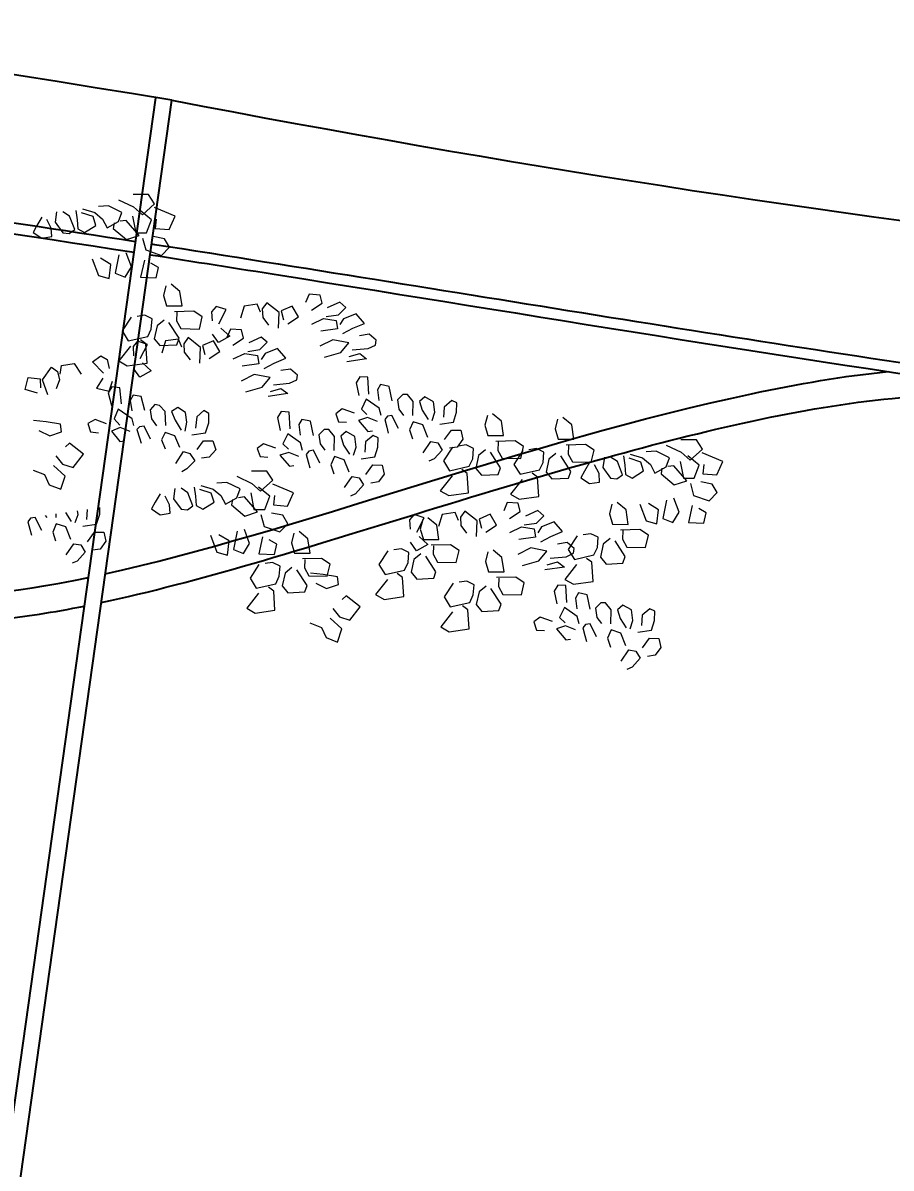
# Model space of a CAD drawing. Header units: metres. Extents: x 10 to 239, y 2 to 253.
# Drawn here: x 80.487 to 82.09, y 172.418 to 174.531 of the extents above; entities that cross this region are included whole.
import ezdxf

# ---------------------------------------------------------------- set-up
doc = ezdxf.new("R2010")
doc.units = ezdxf.units.M
doc.header["$MEASUREMENT"] = 0
doc.layers.get('Defpoints').update_dxf_attribs({"color": 9})
for name, color, linetype in [('-cotas', 252, 'Continuous'), ('1', 7, 'Continuous'), ('1lianas', 9, 'Continuous')]:
    doc.layers.add(name, color=color, linetype=linetype)
doc.layers.add('bloques veg', color=7, linetype='Continuous', lineweight=0, true_color=0xbbd5a5)
doc.styles.get("Standard").update_dxf_attribs({"font": 'arial.ttf'})
doc.dimstyles.get("Standard").update_dxf_attribs({"dimtxt": 0.18, "dimasz": 0.18, "dimexe": 0.18, "dimexo": 0.0625, "dimgap": 0.09, "dimtad": 0, "dimtih": 1, "dimtoh": 1, "dimdec": 4, "dimzin": 0, "dimdsep": 46, "dimtxsty": 'Standard', "dimcen": 0.09, "dimadec": 0, "dimazin": 0, "dimtfac": 1, "dimtdec": 4, "dimtofl": 0, "dimtmove": 0, "dimatfit": 3, "dimfxl": 1, "dimtolj": 1, "dimtzin": 0, "dimarcsym": 0})

# ---------------------------------------------------------------- blocks, each defined once
blk = doc.blocks.new('A$C0C3707A3')
at = {"layer": 'bloques veg'}
for p, q in [((2.0243, 0.6061), (2.0473, 0.5983)), ((2.0674, 0.6188), (2.0448, 0.6163)), ((2.0617, 0.5882), (2.0777, 0.6064)), ((2.0777, 0.6064), (2.0674, 0.6188)), ((2.0108, 0.5955), (1.9964, 0.5928)), ((2.0314, 0.5882), (2.0108, 0.5955)), ((2.0281, 0.5745), (2.0314, 0.5882)), ((2.0473, 0.5983), (2.0617, 0.5882)), ((2.0759, 0.5827), (2.0577, 0.5941)), ((2.1096, 0.5917), (2.0781, 0.6007)), ((2.1034, 0.5714), (2.1096, 0.5917)), ((1.9364, 0.5779), (1.9359, 0.5626)), ((1.9561, 0.5739), (1.9454, 0.5791)), ((1.9657, 0.5555), (1.9561, 0.5739)), ((1.9642, 0.583), (1.9677, 0.57)), ((1.9902, 0.5772), (1.9729, 0.5807)), ((1.9736, 0.5867), (1.992, 0.5835)), ((1.9958, 0.5647), (1.9902, 0.5772)), ((1.992, 0.5835), (2.0046, 0.5752)), ((2.0046, 0.5752), (2.0125, 0.5634)), ((2.0125, 0.5634), (2.0281, 0.5745)), ((2.0219, 0.5717), (2.0217, 0.5635)), ((2.0389, 0.5774), (2.0303, 0.5751)), ((2.0605, 0.5576), (2.0389, 0.5774)), ((2.0476, 0.5844), (2.055, 0.5608)), ((2.0708, 0.5627), (2.0759, 0.5827)), ((2.0824, 0.5844), (2.0827, 0.5706)), ((2.0827, 0.5706), (2.1034, 0.5714)), ((1.9101, 0.5546), (1.9059, 0.5441)), ((1.9159, 0.5677), (1.9101, 0.5546)), ((1.9314, 0.5533), (1.9236, 0.5651)), ((1.9359, 0.5626), (1.9489, 0.5487)), ((1.9582, 0.5488), (1.9657, 0.5555)), ((1.9677, 0.57), (1.9701, 0.5567)), ((1.9701, 0.5567), (1.9805, 0.5525)), ((1.9805, 0.5525), (1.9958, 0.5647)), ((2.0217, 0.5635), (2.043, 0.5494)), ((2.043, 0.5494), (2.0605, 0.5576)), ((2.055, 0.5608), (2.0708, 0.5627)), ((2.066, 0.5545), (2.0729, 0.5377)), ((2.0979, 0.5572), (2.0812, 0.5585)), ((2.1068, 0.5456), (2.0979, 0.5572)), ((1.9059, 0.5441), (1.9194, 0.5373)), ((1.9194, 0.5373), (1.9335, 0.5411)), ((1.9335, 0.5411), (1.9314, 0.5533)), ((1.9489, 0.5487), (1.9582, 0.5488)), ((2.0729, 0.5377), (2.0964, 0.5323)), ((2.0964, 0.5323), (2.1068, 0.5456)), ((2.0341, 0.5261), (2.0321, 0.4988)), ((2.0545, 0.5107), (2.0446, 0.5301)), ((2.0723, 0.5224), (2.0697, 0.4973)), ((1.9961, 0.5159), (2.0082, 0.4924)), ((2.0243, 0.5107), (2.0083, 0.5181)), ((2.0241, 0.4897), (2.0243, 0.5107)), ((2.0472, 0.4947), (2.0545, 0.5107)), ((2.0943, 0.5143), (2.0824, 0.5193)), ((2.0926, 0.4988), (2.0943, 0.5143)), ((2.0082, 0.4924), (2.0241, 0.4897)), ((2.0321, 0.4988), (2.0472, 0.4947)), ((2.0697, 0.4973), (2.0926, 0.4988)), ((2.108, 0.4889), (2.1061, 0.4744)), ((2.1294, 0.483), (2.1153, 0.4921)), ((2.3177, 0.5009), (2.3141, 0.4883)), ((2.3338, 0.5017), (2.3177, 0.5009)), ((2.3238, 0.4781), (2.3381, 0.4901)), ((2.3381, 0.4901), (2.3338, 0.5017)), ((2.3636, 0.4946), (2.3466, 0.4842)), ((2.3735, 0.4879), (2.3636, 0.4946)), ((2.3639, 0.4761), (2.3735, 0.4879)), ((2.1061, 0.4744), (2.1123, 0.4598)), ((2.1349, 0.4624), (2.1294, 0.483)), ((2.2252, 0.4726), (2.222, 0.4543)), ((2.2437, 0.4776), (2.2252, 0.4726)), ((2.2502, 0.4665), (2.2437, 0.4776)), ((2.2578, 0.4814), (2.2522, 0.4717)), ((2.2522, 0.4717), (2.2544, 0.4595)), ((2.2774, 0.4692), (2.2578, 0.4814)), ((2.2952, 0.4809), (2.28, 0.4722)), ((2.28, 0.4722), (2.2846, 0.4595)), ((2.306, 0.4664), (2.2952, 0.4809)), ((2.3466, 0.4714), (2.3639, 0.4761)), ((2.3722, 0.4713), (2.3677, 0.462)), ((2.3895, 0.4806), (2.3722, 0.4713)), ((2.4033, 0.468), (2.3895, 0.4806)), ((2.1123, 0.4598), (2.1349, 0.4624)), ((2.1527, 0.4567), (2.1247, 0.4527)), ((2.1662, 0.4498), (2.1527, 0.4567)), ((2.1847, 0.4676), (2.1789, 0.459)), ((2.1789, 0.459), (2.1813, 0.4457)), ((2.1995, 0.4646), (2.1847, 0.4676)), ((2.1914, 0.4426), (2.1995, 0.4646)), ((2.2544, 0.4595), (2.2641, 0.4493)), ((2.2788, 0.4463), (2.2774, 0.4692)), ((2.2918, 0.4544), (2.306, 0.4664)), ((2.3269, 0.458), (2.3428, 0.4681)), ((2.3648, 0.4554), (2.341, 0.449)), ((2.3428, 0.4681), (2.3616, 0.4673)), ((2.3616, 0.4673), (2.3648, 0.4554)), ((2.3734, 0.4495), (2.3871, 0.459)), ((2.3871, 0.459), (2.4033, 0.468)), ((2.412, 0.4529), (2.3979, 0.4491)), ((2.4233, 0.4454), (2.412, 0.4529)), ((2.0626, 0.4372), (2.052, 0.4158)), ((2.0821, 0.4424), (2.0713, 0.4395)), ((2.0936, 0.4385), (2.0821, 0.4424)), ((2.0941, 0.4235), (2.0936, 0.4385)), ((2.1111, 0.4386), (2.102, 0.4291)), ((2.1283, 0.4525), (2.1293, 0.4399)), ((2.1293, 0.4399), (2.1368, 0.4292)), ((2.1641, 0.4318), (2.1662, 0.4498)), ((2.1953, 0.4367), (2.2097, 0.4266)), ((2.2092, 0.4369), (2.2056, 0.4243)), ((2.2253, 0.4377), (2.2092, 0.4369)), ((2.2296, 0.4261), (2.2253, 0.4377)), ((2.3599, 0.4389), (2.3421, 0.4272)), ((2.3837, 0.4371), (2.3599, 0.4389)), ((2.3738, 0.4217), (2.3837, 0.4371)), ((2.4129, 0.4322), (2.4229, 0.4383)), ((2.4229, 0.4383), (2.4233, 0.4454)), ((2.0902, 0.412), (2.0941, 0.4235)), ((2.102, 0.4291), (2.1001, 0.41)), ((2.136, 0.415), (2.1187, 0.436)), ((2.1368, 0.4292), (2.1641, 0.4318)), ((2.194, 0.4154), (2.184, 0.4267)), ((2.2097, 0.4266), (2.194, 0.4154)), ((2.2153, 0.4141), (2.2296, 0.4261)), ((2.2551, 0.4306), (2.2381, 0.4202)), ((2.265, 0.424), (2.2551, 0.4306)), ((2.2554, 0.4121), (2.265, 0.424)), ((2.3508, 0.4121), (2.3738, 0.4217)), ((2.3867, 0.417), (2.4014, 0.4233)), ((2.3898, 0.4272), (2.4129, 0.4322)), ((2.4014, 0.4233), (2.4124, 0.4169)), ((2.052, 0.4158), (2.0626, 0.4023)), ((2.0626, 0.4023), (2.0902, 0.412)), ((2.0762, 0.4036), (2.0704, 0.3951)), ((2.091, 0.4006), (2.0762, 0.4036)), ((2.0885, 0.4011), (2.0803, 0.4059)), ((2.1001, 0.41), (2.1095, 0.4009)), ((2.1095, 0.4009), (2.134, 0.4051)), ((2.1167, 0.4087), (2.1135, 0.3903)), ((2.1352, 0.4136), (2.1167, 0.4087)), ((2.134, 0.4051), (2.136, 0.415)), ((2.1417, 0.4025), (2.1352, 0.4136)), ((2.1493, 0.4174), (2.1437, 0.4078)), ((2.1437, 0.4078), (2.1459, 0.3955)), ((2.1689, 0.4052), (2.1493, 0.4174)), ((2.1703, 0.3823), (2.1689, 0.4052)), ((2.1867, 0.4169), (2.1715, 0.4082)), ((2.1715, 0.4082), (2.1761, 0.3955)), ((2.1975, 0.4024), (2.1867, 0.4169)), ((2.2184, 0.394), (2.2343, 0.4041)), ((2.2343, 0.4041), (2.2531, 0.4033)), ((2.2381, 0.4074), (2.2554, 0.4121)), ((2.2531, 0.4033), (2.2563, 0.3914)), ((2.2637, 0.4073), (2.2592, 0.398)), ((2.281, 0.4166), (2.2637, 0.4073)), ((2.2786, 0.395), (2.2948, 0.404)), ((2.2948, 0.404), (2.281, 0.4166)), ((2.4124, 0.4169), (2.3841, 0.4093)), ((2.0668, 0.3953), (2.0522, 0.3716)), ((2.0704, 0.3951), (2.0728, 0.3818)), ((2.0829, 0.3787), (2.091, 0.4006)), ((2.0936, 0.3734), (2.0885, 0.4011)), ((2.1459, 0.3955), (2.1556, 0.3853)), ((2.1833, 0.3904), (2.1975, 0.4024)), ((2.2563, 0.3914), (2.2324, 0.385)), ((2.2649, 0.3855), (2.2786, 0.395)), ((2.3035, 0.3889), (2.2894, 0.3851)), ((2.3148, 0.3815), (2.3035, 0.3889)), ((2.4057, 0.3895), (2.4013, 0.3802)), ((2.4172, 0.3903), (2.4057, 0.3895)), ((2.4214, 0.3658), (2.4172, 0.3903)), ((2.0142, 0.366), (2.0254, 0.3761)), ((2.0254, 0.3761), (2.0348, 0.3716)), ((2.0348, 0.3716), (2.0394, 0.3588)), ((2.0522, 0.3716), (2.0654, 0.3658)), ((2.0654, 0.3658), (2.0936, 0.3734)), ((2.0868, 0.3727), (2.1012, 0.3626)), ((2.2514, 0.3749), (2.2336, 0.3632)), ((2.2752, 0.3732), (2.2514, 0.3749)), ((2.2653, 0.3577), (2.2752, 0.3732)), ((2.3044, 0.3682), (2.3144, 0.3744)), ((2.3144, 0.3744), (2.3148, 0.3815)), ((2.4013, 0.3802), (2.4073, 0.362)), ((2.4369, 0.3816), (2.4333, 0.3736)), ((2.4333, 0.3736), (2.4373, 0.3584)), ((2.45, 0.3805), (2.4369, 0.3816)), ((2.4567, 0.3601), (2.45, 0.3805)), ((2.4712, 0.371), (2.4643, 0.3622)), ((2.478, 0.3717), (2.4712, 0.371)), ((2.4874, 0.3626), (2.478, 0.3717)), ((2.5036, 0.3716), (2.4964, 0.3638)), ((2.5168, 0.3658), (2.5036, 0.3716)), ((2.5434, 0.3706), (2.5335, 0.3598)), ((2.5511, 0.368), (2.5434, 0.3706)), ((1.9693, 0.3424), (1.9694, 0.3552)), ((1.9694, 0.3552), (1.9878, 0.3602)), ((1.9878, 0.3602), (1.9998, 0.3459)), ((2.0321, 0.3511), (2.0142, 0.366)), ((2.0855, 0.3514), (2.0755, 0.3627)), ((2.1012, 0.3626), (2.0855, 0.3514)), ((2.2423, 0.3481), (2.2653, 0.3577)), ((2.3039, 0.3529), (2.2756, 0.3454)), ((2.2782, 0.353), (2.2928, 0.3593)), ((2.2813, 0.3632), (2.3044, 0.3682)), ((2.2928, 0.3593), (2.3039, 0.3529)), ((2.4188, 0.3581), (2.4136, 0.3428)), ((2.4392, 0.3473), (2.4188, 0.3581)), ((2.4643, 0.3622), (2.4677, 0.3491)), ((2.4894, 0.3422), (2.4874, 0.3626)), ((2.4964, 0.3638), (2.5021, 0.3514)), ((2.5209, 0.3506), (2.5168, 0.3658)), ((2.5335, 0.3598), (2.5341, 0.3448)), ((2.5494, 0.3396), (2.5524, 0.3544)), ((2.5524, 0.3544), (2.5511, 0.368)), ((2.5977, 0.3549), (2.5957, 0.3404)), ((2.619, 0.349), (2.605, 0.358)), ((2.7006, 0.3615), (2.6987, 0.347)), ((2.722, 0.3556), (2.7079, 0.3646)), ((2.7275, 0.335), (2.722, 0.3556)), ((2.906, 0.3549), (2.8834, 0.3523)), ((2.9163, 0.3425), (2.906, 0.3549)), ((1.9444, 0.3311), (1.9552, 0.3514)), ((1.9552, 0.3514), (1.9649, 0.3459)), ((1.9649, 0.3459), (1.9692, 0.3342)), ((2.0317, 0.344), (2.0243, 0.3281)), ((2.0434, 0.3262), (2.0465, 0.341)), ((2.3853, 0.3399), (2.377, 0.3318)), ((2.4039, 0.3355), (2.3853, 0.3399)), ((2.4136, 0.3428), (2.4224, 0.3358)), ((2.4431, 0.3367), (2.4392, 0.3473)), ((2.4524, 0.3369), (2.4492, 0.3314)), ((2.4589, 0.3386), (2.4524, 0.3369)), ((2.4707, 0.3208), (2.4589, 0.3386)), ((2.4677, 0.3491), (2.4758, 0.3408)), ((2.5021, 0.3514), (2.5123, 0.339)), ((2.5184, 0.3383), (2.5209, 0.3506)), ((2.5299, 0.3344), (2.5494, 0.3396)), ((2.5957, 0.3404), (2.602, 0.3258)), ((2.6246, 0.3283), (2.619, 0.349)), ((2.6987, 0.347), (2.7049, 0.3324)), ((2.8628, 0.3422), (2.8859, 0.3344)), ((2.9002, 0.3243), (2.9163, 0.3425)), ((2.9481, 0.3278), (2.9166, 0.3368)), ((1.921, 0.3143), (1.9231, 0.3324)), ((1.9231, 0.3324), (1.9406, 0.3324)), ((1.9406, 0.3324), (1.943, 0.3191)), ((1.9546, 0.3105), (1.9444, 0.3311)), ((1.9692, 0.3342), (1.9659, 0.3205)), ((2.0243, 0.3281), (2.0434, 0.3262)), ((2.0466, 0.333), (2.0421, 0.3236)), ((2.0421, 0.3236), (2.0492, 0.3057)), ((2.0583, 0.3326), (2.0466, 0.333)), ((2.0633, 0.3095), (2.0583, 0.3326)), ((2.0791, 0.3242), (2.0755, 0.3163)), ((2.0909, 0.3239), (2.0791, 0.3242)), ((2.0986, 0.3038), (2.0909, 0.3239)), ((2.2972, 0.3256), (2.2928, 0.3162)), ((2.3087, 0.3263), (2.2972, 0.3256)), ((2.3129, 0.3018), (2.3087, 0.3263)), ((2.377, 0.3318), (2.3824, 0.3205)), ((2.3824, 0.3205), (2.3938, 0.3212)), ((2.4236, 0.3315), (2.4112, 0.3258)), ((2.4112, 0.3258), (2.4267, 0.3114)), ((2.4387, 0.3274), (2.4236, 0.3315)), ((2.4492, 0.3314), (2.4532, 0.3208)), ((2.4532, 0.3208), (2.4566, 0.3124)), ((2.4906, 0.3332), (2.487, 0.3206)), ((2.487, 0.3206), (2.4927, 0.3081)), ((2.5054, 0.3302), (2.4906, 0.3332)), ((2.5147, 0.3129), (2.5054, 0.3302)), ((2.5392, 0.3125), (2.548, 0.3276)), ((2.548, 0.3276), (2.5616, 0.3289)), ((2.5616, 0.3289), (2.5662, 0.3162)), ((2.602, 0.3258), (2.6246, 0.3283)), ((2.6424, 0.3226), (2.6144, 0.3186)), ((2.6558, 0.3158), (2.6424, 0.3226)), ((2.7049, 0.3324), (2.7275, 0.335)), ((2.7453, 0.3293), (2.7173, 0.3253)), ((2.7208, 0.3251), (2.7219, 0.3125)), ((2.7588, 0.3224), (2.7453, 0.3293)), ((2.7566, 0.3044), (2.7588, 0.3224)), ((2.8027, 0.3191), (2.8062, 0.306)), ((2.8122, 0.3228), (2.8305, 0.3195)), ((2.8305, 0.3195), (2.8432, 0.3113)), ((2.8494, 0.3316), (2.835, 0.3289)), ((2.87, 0.3243), (2.8494, 0.3316)), ((2.8666, 0.3106), (2.87, 0.3243)), ((2.8859, 0.3344), (2.9002, 0.3243)), ((2.8861, 0.3205), (2.8936, 0.2969)), ((2.9145, 0.3188), (2.8963, 0.3302)), ((2.9094, 0.2988), (2.9145, 0.3188)), ((2.921, 0.3205), (2.9212, 0.3066)), ((2.9419, 0.3075), (2.9481, 0.3278)), ((1.9393, 0.3111), (1.921, 0.3143)), ((2.0755, 0.3163), (2.0795, 0.3011)), ((2.112, 0.3144), (2.1062, 0.3059)), ((2.1062, 0.3059), (2.1097, 0.2929)), ((2.1191, 0.314), (2.112, 0.3144)), ((2.1282, 0.306), (2.1191, 0.314)), ((2.1313, 0.2859), (2.1282, 0.306)), ((2.1458, 0.3142), (2.1372, 0.3072)), ((2.1372, 0.3072), (2.144, 0.2951)), ((2.1579, 0.3081), (2.1458, 0.3142)), ((2.1617, 0.294), (2.1579, 0.3081)), ((2.1754, 0.3035), (2.1752, 0.2871)), ((2.1843, 0.314), (2.1754, 0.3035)), ((2.1922, 0.3103), (2.1843, 0.314)), ((2.1935, 0.2967), (2.1922, 0.3103)), ((2.2928, 0.3162), (2.2988, 0.2981)), ((2.3284, 0.3176), (2.3248, 0.3097)), ((2.3248, 0.3097), (2.3288, 0.2945)), ((2.3415, 0.3165), (2.3284, 0.3176)), ((2.3482, 0.2962), (2.3415, 0.3165)), ((2.3627, 0.307), (2.3558, 0.2982)), ((2.3695, 0.3077), (2.3627, 0.307)), ((2.3789, 0.2986), (2.3695, 0.3077)), ((2.3951, 0.3076), (2.3879, 0.2998)), ((2.4083, 0.3018), (2.3951, 0.3076)), ((2.4349, 0.3066), (2.425, 0.2958)), ((2.4267, 0.3114), (2.4332, 0.3131)), ((2.4426, 0.304), (2.4349, 0.3066)), ((2.4439, 0.2904), (2.4426, 0.304)), ((2.5105, 0.2896), (2.5197, 0.3072)), ((2.5197, 0.3072), (2.5303, 0.3066)), ((2.5303, 0.3066), (2.5376, 0.2969)), ((2.5522, 0.3031), (2.5417, 0.2817)), ((2.559, 0.3038), (2.5482, 0.3009)), ((2.5662, 0.3162), (2.559, 0.3038)), ((2.5717, 0.3084), (2.5609, 0.3055)), ((2.5833, 0.3045), (2.5717, 0.3084)), ((2.5838, 0.2895), (2.5833, 0.3045)), ((2.6007, 0.3045), (2.5916, 0.2951)), ((2.6256, 0.2809), (2.6084, 0.3019)), ((2.6179, 0.3184), (2.6189, 0.3059)), ((2.6189, 0.3059), (2.6265, 0.2951)), ((2.6551, 0.3098), (2.6446, 0.2883)), ((2.6537, 0.2978), (2.6558, 0.3158)), ((2.6747, 0.315), (2.6638, 0.3121)), ((2.6862, 0.3111), (2.6747, 0.315)), ((2.6867, 0.2961), (2.6862, 0.3111)), ((2.7036, 0.3111), (2.6945, 0.3017)), ((2.7286, 0.2876), (2.7113, 0.3085)), ((2.7219, 0.3125), (2.7294, 0.3018)), ((2.7294, 0.3018), (2.7566, 0.3044)), ((2.7544, 0.3038), (2.7487, 0.2906)), ((2.775, 0.314), (2.7744, 0.2987)), ((2.7947, 0.3099), (2.784, 0.3152)), ((2.8043, 0.2916), (2.7947, 0.3099)), ((2.8062, 0.306), (2.8086, 0.2927)), ((2.8287, 0.3132), (2.8115, 0.3168)), ((2.8344, 0.3008), (2.8287, 0.3132)), ((2.8432, 0.3113), (2.851, 0.2994)), ((2.851, 0.2994), (2.8666, 0.3106)), ((2.8604, 0.3078), (2.8603, 0.2996)), ((2.8775, 0.3135), (2.8688, 0.3112)), ((2.8991, 0.2937), (2.8775, 0.3135)), ((2.9212, 0.3066), (2.9419, 0.3075)), ((2.0596, 0.3016), (2.0555, 0.2865)), ((2.0555, 0.2865), (2.0646, 0.2785)), ((2.0814, 0.2899), (2.0596, 0.3016)), ((2.0851, 0.2805), (2.0814, 0.2899)), ((2.1097, 0.2929), (2.118, 0.2835)), ((2.144, 0.2951), (2.1545, 0.2816)), ((2.1606, 0.2809), (2.1617, 0.294)), ((2.1905, 0.282), (2.1935, 0.2967)), ((2.3103, 0.2942), (2.3051, 0.2788)), ((2.3307, 0.2833), (2.3103, 0.2942)), ((2.3558, 0.2982), (2.3592, 0.2852)), ((2.3592, 0.2852), (2.3673, 0.2769)), ((2.3809, 0.2782), (2.3789, 0.2986)), ((2.3879, 0.2998), (2.3936, 0.2874)), ((2.3936, 0.2874), (2.4038, 0.275)), ((2.4124, 0.2866), (2.4083, 0.3018)), ((2.4099, 0.2743), (2.4124, 0.2866)), ((2.425, 0.2958), (2.4256, 0.2808)), ((2.4409, 0.2756), (2.4439, 0.2904)), ((2.5376, 0.2969), (2.5275, 0.2826)), ((2.5799, 0.278), (2.5838, 0.2895)), ((2.5916, 0.2951), (2.5897, 0.276)), ((2.6265, 0.2951), (2.6537, 0.2978)), ((2.6446, 0.2883), (2.6552, 0.2749)), ((2.6828, 0.2846), (2.6867, 0.2961)), ((2.6945, 0.3017), (2.6927, 0.2826)), ((2.7265, 0.2777), (2.7286, 0.2876)), ((2.7487, 0.2906), (2.7445, 0.2802)), ((2.77, 0.2894), (2.7621, 0.3012)), ((2.7721, 0.2771), (2.77, 0.2894)), ((2.7744, 0.2987), (2.7875, 0.2847)), ((2.7967, 0.2849), (2.8043, 0.2916)), ((2.8086, 0.2927), (2.819, 0.2885)), ((2.819, 0.2885), (2.8344, 0.3008)), ((2.8603, 0.2996), (2.8815, 0.2855)), ((2.8815, 0.2855), (2.8991, 0.2937)), ((2.8936, 0.2969), (2.9094, 0.2988)), ((2.9046, 0.2905), (2.9114, 0.2737)), ((2.9364, 0.2932), (2.9198, 0.2946)), ((2.9454, 0.2817), (2.9364, 0.2932)), ((1.9568, 0.271), (1.9383, 0.2707)), ((1.9781, 0.2697), (1.9568, 0.271)), ((1.981, 0.2589), (1.9781, 0.2697)), ((2.0275, 0.2825), (2.0178, 0.2752)), ((2.0178, 0.2752), (2.0232, 0.2639)), ((2.045, 0.2779), (2.0275, 0.2825)), ((2.0655, 0.2752), (2.0534, 0.2685)), ((2.0534, 0.2685), (2.0675, 0.2548)), ((2.0806, 0.2711), (2.0655, 0.2752)), ((2.0935, 0.2792), (2.0901, 0.2748)), ((2.0901, 0.2748), (2.0954, 0.2635)), ((2.1, 0.281), (2.0935, 0.2792)), ((2.1118, 0.2632), (2.1, 0.281)), ((2.1318, 0.2755), (2.1279, 0.264)), ((2.1465, 0.2725), (2.1318, 0.2755)), ((2.1555, 0.2563), (2.1465, 0.2725)), ((2.171, 0.2767), (2.1905, 0.282)), ((2.1811, 0.2562), (2.1891, 0.2699)), ((2.1891, 0.2699), (2.2027, 0.2713)), ((2.2027, 0.2713), (2.2084, 0.2588)), ((2.2768, 0.2759), (2.2685, 0.2678)), ((2.2954, 0.2716), (2.2768, 0.2759)), ((2.3051, 0.2788), (2.3139, 0.2719)), ((2.3346, 0.2728), (2.3307, 0.2833)), ((2.3439, 0.2729), (2.3407, 0.2674)), ((2.3504, 0.2747), (2.3439, 0.2729)), ((2.3622, 0.2569), (2.3504, 0.2747)), ((2.3821, 0.2692), (2.3785, 0.2566)), ((2.3969, 0.2662), (2.3821, 0.2692)), ((2.4214, 0.2704), (2.4409, 0.2756)), ((2.5275, 0.2826), (2.5205, 0.2783)), ((2.5417, 0.2817), (2.5522, 0.2682)), ((2.5522, 0.2682), (2.5799, 0.278)), ((2.5782, 0.267), (2.5699, 0.2718)), ((2.5897, 0.276), (2.5992, 0.2669)), ((2.5992, 0.2669), (2.6236, 0.2711)), ((2.6236, 0.2711), (2.6256, 0.2809)), ((2.6552, 0.2749), (2.6828, 0.2846)), ((2.6811, 0.2737), (2.6728, 0.2785)), ((2.6862, 0.246), (2.6811, 0.2737)), ((2.6927, 0.2826), (2.7021, 0.2735)), ((2.7021, 0.2735), (2.7265, 0.2777)), ((2.7445, 0.2802), (2.758, 0.2733)), ((2.758, 0.2733), (2.7721, 0.2771)), ((2.7875, 0.2847), (2.7967, 0.2849)), ((2.9114, 0.2737), (2.935, 0.2684)), ((2.935, 0.2684), (2.9454, 0.2817)), ((1.9478, 0.257), (1.9645, 0.251)), ((1.9645, 0.251), (1.981, 0.2589)), ((2.0232, 0.2639), (2.0349, 0.2635)), ((2.0675, 0.2548), (2.074, 0.2566)), ((2.0954, 0.2635), (2.0985, 0.2561)), ((2.1279, 0.264), (2.1346, 0.2518)), ((2.2084, 0.2588), (2.1998, 0.2472)), ((2.2685, 0.2678), (2.2739, 0.2565)), ((2.2739, 0.2565), (2.2853, 0.2572)), ((2.3151, 0.2675), (2.3027, 0.2619)), ((2.3027, 0.2619), (2.3182, 0.2474)), ((2.3302, 0.2634), (2.3151, 0.2675)), ((2.3407, 0.2674), (2.3447, 0.2569)), ((2.3447, 0.2569), (2.3481, 0.2485)), ((2.3785, 0.2566), (2.3842, 0.2442)), ((2.4062, 0.2489), (2.3969, 0.2662)), ((2.4307, 0.2485), (2.4395, 0.2636)), ((2.4395, 0.2636), (2.4531, 0.2649)), ((2.4577, 0.2522), (2.4505, 0.2398)), ((2.4531, 0.2649), (2.4577, 0.2522)), ((2.5565, 0.2612), (2.5419, 0.2375)), ((2.5833, 0.2393), (2.5782, 0.267)), ((2.6594, 0.2679), (2.6448, 0.2442)), ((2.8346, 0.252), (2.8468, 0.2285)), ((2.8628, 0.2468), (2.8469, 0.2541)), ((2.8726, 0.2622), (2.8706, 0.2349)), ((2.8931, 0.2467), (2.8832, 0.2662)), ((2.9109, 0.2585), (2.9083, 0.2334)), ((2.9328, 0.2504), (2.921, 0.2554)), ((1.9943, 0.2439), (1.989, 0.2378)), ((2.0166, 0.2301), (1.9943, 0.2439)), ((2.1526, 0.2323), (2.1616, 0.2509)), ((2.1616, 0.2509), (2.1714, 0.2489)), ((2.1798, 0.2395), (2.1694, 0.2263)), ((2.1714, 0.2489), (2.1798, 0.2395)), ((2.1998, 0.2472), (2.189, 0.2443)), ((2.2864, 0.2367), (2.2638, 0.2341)), ((2.2967, 0.2243), (2.2864, 0.2367)), ((2.3182, 0.2474), (2.3247, 0.2492)), ((2.4019, 0.2257), (2.4112, 0.2433)), ((2.4112, 0.2433), (2.4218, 0.2426)), ((2.4218, 0.2426), (2.4291, 0.2329)), ((2.4505, 0.2398), (2.4396, 0.2369)), ((2.5419, 0.2375), (2.555, 0.2318)), ((2.555, 0.2318), (2.5833, 0.2393)), ((2.6448, 0.2442), (2.658, 0.2384)), ((2.658, 0.2384), (2.6862, 0.246)), ((2.7941, 0.247), (2.7922, 0.2325)), ((2.8155, 0.2411), (2.8014, 0.2501)), ((2.821, 0.2204), (2.8155, 0.2411)), ((2.8626, 0.2258), (2.8628, 0.2468)), ((2.8706, 0.2349), (2.8857, 0.2308)), ((2.8857, 0.2308), (2.8931, 0.2467)), ((2.9083, 0.2334), (2.9312, 0.2348)), ((2.9312, 0.2348), (2.9328, 0.2504)), ((1.9767, 0.2228), (1.9878, 0.2118)), ((2.0036, 0.2091), (2.0166, 0.2301)), ((2.1694, 0.2263), (2.1627, 0.221)), ((2.2433, 0.224), (2.2663, 0.2162)), ((2.2807, 0.2061), (2.2967, 0.2243)), ((2.3286, 0.2096), (2.2971, 0.2186)), ((2.419, 0.2186), (2.412, 0.2144)), ((2.4291, 0.2329), (2.419, 0.2186)), ((2.6412, 0.2316), (2.6376, 0.219)), ((2.6572, 0.2324), (2.6412, 0.2316)), ((2.6473, 0.2088), (2.6615, 0.2207)), ((2.6615, 0.2207), (2.6572, 0.2324)), ((2.6871, 0.2253), (2.6701, 0.2149)), ((2.697, 0.2186), (2.6871, 0.2253)), ((2.6874, 0.2067), (2.697, 0.2186)), ((2.7922, 0.2325), (2.7984, 0.2179)), ((2.7984, 0.2179), (2.821, 0.2204)), ((2.8468, 0.2285), (2.8626, 0.2258)), ((1.9935, 0.1948), (1.9747, 0.2084)), ((1.9878, 0.2118), (2.0036, 0.2091)), ((2.1926, 0.2046), (2.211, 0.2013)), ((2.211, 0.2013), (2.2236, 0.1931)), ((2.2298, 0.2134), (2.2154, 0.2107)), ((2.2504, 0.2061), (2.2298, 0.2134)), ((2.2471, 0.1924), (2.2504, 0.2061)), ((2.2663, 0.2162), (2.2807, 0.2061)), ((2.2665, 0.2023), (2.274, 0.1787)), ((2.2949, 0.2006), (2.2767, 0.212)), ((2.3014, 0.2023), (2.3017, 0.1884)), ((2.3224, 0.1893), (2.3286, 0.2096)), ((2.5487, 0.2033), (2.5455, 0.185)), ((2.5672, 0.2083), (2.5487, 0.2033)), ((2.5736, 0.1972), (2.5672, 0.2083)), ((2.5813, 0.212), (2.5757, 0.2024)), ((2.5757, 0.2024), (2.5778, 0.1902)), ((2.6008, 0.1998), (2.5813, 0.212)), ((2.6186, 0.2116), (2.6035, 0.2029)), ((2.6035, 0.2029), (2.6081, 0.1901)), ((2.6295, 0.197), (2.6186, 0.2116)), ((2.67, 0.2021), (2.6874, 0.2067)), ((2.6956, 0.202), (2.6912, 0.1926)), ((2.7129, 0.2113), (2.6956, 0.202)), ((2.7268, 0.1987), (2.7129, 0.2113)), ((2.8388, 0.2147), (2.8108, 0.2107)), ((2.8144, 0.2105), (2.8154, 0.198)), ((2.8523, 0.2079), (2.8388, 0.2147)), ((2.8501, 0.1898), (2.8523, 0.2079)), ((1.946, 0.1983), (1.9635, 0.1937)), ((1.9635, 0.1937), (1.972, 0.1797)), ((1.9895, 0.1751), (1.9935, 0.1948)), ((2.1349, 0.1856), (2.1291, 0.1724)), ((2.1554, 0.1958), (2.1549, 0.1805)), ((2.1751, 0.1917), (2.1644, 0.197)), ((2.1847, 0.1734), (2.1751, 0.1917)), ((2.1832, 0.2009), (2.1867, 0.1878)), ((2.1867, 0.1878), (2.1891, 0.1745)), ((2.2092, 0.195), (2.1919, 0.1986)), ((2.2148, 0.1826), (2.2092, 0.195)), ((2.2236, 0.1931), (2.2315, 0.1812)), ((2.2315, 0.1812), (2.2471, 0.1924)), ((2.2409, 0.1896), (2.2407, 0.1814)), ((2.2579, 0.1953), (2.2493, 0.193)), ((2.2795, 0.1755), (2.2579, 0.1953)), ((2.2898, 0.1806), (2.2949, 0.2006)), ((2.3017, 0.1884), (2.3224, 0.1893)), ((2.5082, 0.1983), (2.5023, 0.1897)), ((2.5023, 0.1897), (2.5047, 0.1764)), ((2.5229, 0.1952), (2.5082, 0.1983)), ((2.5149, 0.1733), (2.5229, 0.1952)), ((2.5213, 0.1928), (2.5193, 0.1783)), ((2.5426, 0.1869), (2.5286, 0.1959)), ((2.5481, 0.1663), (2.5426, 0.1869)), ((2.5778, 0.1902), (2.5875, 0.18)), ((2.6023, 0.177), (2.6008, 0.1998)), ((2.6152, 0.1851), (2.6295, 0.197)), ((2.6504, 0.1887), (2.6663, 0.1987)), ((2.6883, 0.186), (2.6644, 0.1796)), ((2.6663, 0.1987), (2.6851, 0.198)), ((2.6851, 0.198), (2.6883, 0.186)), ((2.6968, 0.1802), (2.7106, 0.1897)), ((2.7106, 0.1897), (2.7268, 0.1987)), ((2.7486, 0.1952), (2.7381, 0.1738)), ((2.7682, 0.2005), (2.7573, 0.1976)), ((2.7797, 0.1966), (2.7682, 0.2005)), ((2.7802, 0.1816), (2.7797, 0.1966)), ((2.788, 0.1872), (2.7862, 0.1681)), ((2.7971, 0.1966), (2.788, 0.1872)), ((2.8221, 0.173), (2.8048, 0.194)), ((2.8154, 0.198), (2.8229, 0.1872)), ((2.8229, 0.1872), (2.8501, 0.1898)), ((1.972, 0.1797), (1.9895, 0.1751)), ((2.1291, 0.1724), (2.1249, 0.162)), ((2.1504, 0.1712), (2.1426, 0.183)), ((2.1525, 0.1589), (2.1504, 0.1712)), ((2.1549, 0.1805), (2.1679, 0.1665)), ((2.1772, 0.1667), (2.1847, 0.1734)), ((2.1891, 0.1745), (2.1995, 0.1703)), ((2.1995, 0.1703), (2.2148, 0.1826)), ((2.2407, 0.1814), (2.262, 0.1673)), ((2.262, 0.1673), (2.2795, 0.1755)), ((2.274, 0.1787), (2.2898, 0.1806)), ((2.285, 0.1723), (2.2919, 0.1555)), ((2.3169, 0.175), (2.3002, 0.1764)), ((2.3258, 0.1635), (2.3169, 0.175)), ((2.5193, 0.1783), (2.5256, 0.1637)), ((2.6834, 0.1696), (2.6656, 0.1579)), ((2.7071, 0.1678), (2.6834, 0.1696)), ((2.6973, 0.1524), (2.7071, 0.1678)), ((2.7355, 0.1836), (2.7214, 0.1798)), ((2.7468, 0.1761), (2.7355, 0.1836)), ((2.7364, 0.1629), (2.7464, 0.169)), ((2.7381, 0.1738), (2.7487, 0.1603)), ((2.7464, 0.169), (2.7468, 0.1761)), ((2.7487, 0.1603), (2.7763, 0.1701)), ((2.7763, 0.1701), (2.7802, 0.1816)), ((2.7862, 0.1681), (2.7956, 0.1589)), ((2.8201, 0.1632), (2.8221, 0.173)), ((2.0504, 0.1454), (2.0495, 0.1552)), ((2.1249, 0.162), (2.1384, 0.1551)), ((2.1384, 0.1551), (2.1525, 0.1589)), ((2.1679, 0.1665), (2.1772, 0.1667)), ((2.2919, 0.1555), (2.3154, 0.1502)), ((2.3154, 0.1502), (2.3258, 0.1635)), ((2.3361, 0.1511), (2.3342, 0.1366)), ((2.3575, 0.1452), (2.3434, 0.1542)), ((2.5175, 0.1461), (2.5075, 0.1574)), ((2.5331, 0.1573), (2.5175, 0.1461)), ((2.5188, 0.1674), (2.5331, 0.1573)), ((2.5256, 0.1637), (2.5481, 0.1663)), ((2.566, 0.1606), (2.5379, 0.1566)), ((2.5415, 0.1564), (2.5425, 0.1438)), ((2.5794, 0.1537), (2.566, 0.1606)), ((2.5773, 0.1357), (2.5794, 0.1537)), ((2.6216, 0.1569), (2.6197, 0.1424)), ((2.643, 0.151), (2.6289, 0.16)), ((2.6485, 0.1303), (2.643, 0.151)), ((2.6743, 0.1427), (2.6973, 0.1524)), ((2.7102, 0.1477), (2.7248, 0.1539)), ((2.7133, 0.1578), (2.7364, 0.1629)), ((2.7248, 0.1539), (2.7358, 0.1476)), ((2.7529, 0.1533), (2.7383, 0.1296)), ((2.7746, 0.1591), (2.7663, 0.1639)), ((2.7797, 0.1314), (2.7746, 0.1591)), ((2.7956, 0.1589), (2.8201, 0.1632)), ((1.9714, 0.1343), (1.9738, 0.1319)), ((1.9874, 0.1332), (1.9869, 0.1385)), ((2.0003, 0.1421), (2.0103, 0.13)), ((2.0163, 0.1293), (2.0189, 0.1416)), ((2.0189, 0.1416), (2.0175, 0.1467)), ((2.0315, 0.1504), (2.032, 0.1358)), ((2.0474, 0.1306), (2.0504, 0.1454)), ((2.2433, 0.1286), (2.2273, 0.1359)), ((2.2531, 0.144), (2.2511, 0.1167)), ((2.2735, 0.1285), (2.2636, 0.148)), ((2.2913, 0.1403), (2.2887, 0.1151)), ((2.3132, 0.1322), (2.3014, 0.1372)), ((2.3342, 0.1366), (2.3404, 0.122)), ((2.363, 0.1246), (2.3575, 0.1452)), ((2.4758, 0.1411), (2.4652, 0.1196)), ((2.4953, 0.1463), (2.4845, 0.1434)), ((2.5068, 0.1424), (2.4953, 0.1463)), ((2.5074, 0.1274), (2.5068, 0.1424)), ((2.5243, 0.1424), (2.5152, 0.133)), ((2.5492, 0.1189), (2.532, 0.1398)), ((2.5425, 0.1438), (2.5501, 0.1331)), ((2.5501, 0.1331), (2.5773, 0.1357)), ((2.6197, 0.1424), (2.6259, 0.1278)), ((2.7358, 0.1476), (2.7076, 0.14)), ((1.9504, 0.1279), (1.9472, 0.1224)), ((1.9472, 0.1224), (1.9512, 0.1118)), ((1.9569, 0.1297), (1.9504, 0.1279)), ((1.9687, 0.1119), (1.9569, 0.1297)), ((1.9886, 0.1242), (1.985, 0.1116)), ((2.0034, 0.1212), (1.9886, 0.1242)), ((2.0127, 0.1039), (2.0034, 0.1212)), ((2.0279, 0.1254), (2.0474, 0.1306)), ((2.0372, 0.1035), (2.046, 0.1186)), ((2.046, 0.1186), (2.0596, 0.1199)), ((2.0596, 0.1199), (2.0641, 0.1072)), ((2.2151, 0.1338), (2.2272, 0.1103)), ((2.2431, 0.1076), (2.2433, 0.1286)), ((2.2661, 0.1126), (2.2735, 0.1285)), ((2.3116, 0.1166), (2.3132, 0.1322)), ((2.3404, 0.122), (2.363, 0.1246)), ((2.3808, 0.1189), (2.3528, 0.1149)), ((2.3943, 0.112), (2.3808, 0.1189)), ((2.4652, 0.1196), (2.4758, 0.1062)), ((2.5035, 0.1159), (2.5074, 0.1274)), ((2.5152, 0.133), (2.5133, 0.1139)), ((2.5472, 0.109), (2.5492, 0.1189)), ((2.6259, 0.1278), (2.6485, 0.1303)), ((2.6663, 0.1247), (2.6383, 0.1206)), ((2.6419, 0.1204), (2.6429, 0.1079)), ((2.6798, 0.1178), (2.6663, 0.1247)), ((2.6776, 0.0998), (2.6798, 0.1178)), ((2.7292, 0.1202), (2.7247, 0.1109)), ((2.7406, 0.121), (2.7292, 0.1202)), ((2.7383, 0.1296), (2.7515, 0.1239)), ((2.7449, 0.0965), (2.7406, 0.121)), ((2.7515, 0.1239), (2.7797, 0.1314)), ((1.9512, 0.1118), (1.9546, 0.1035)), ((1.985, 0.1116), (1.9907, 0.0992)), ((2.0641, 0.1072), (2.057, 0.0948)), ((2.2272, 0.1103), (2.2431, 0.1076)), ((2.2511, 0.1167), (2.2661, 0.1126)), ((2.2887, 0.1151), (2.3116, 0.1166)), ((2.3102, 0.1046), (2.2993, 0.1017)), ((2.3217, 0.1007), (2.3102, 0.1046)), ((2.3222, 0.0857), (2.3217, 0.1007)), ((2.3391, 0.1007), (2.33, 0.0913)), ((2.3563, 0.1146), (2.3574, 0.1021)), ((2.3574, 0.1021), (2.3649, 0.0914)), ((2.3921, 0.094), (2.3943, 0.112)), ((2.4758, 0.1062), (2.5035, 0.1159)), ((2.5017, 0.105), (2.4935, 0.1098)), ((2.5068, 0.0773), (2.5017, 0.105)), ((2.5133, 0.1139), (2.5227, 0.1048)), ((2.5227, 0.1048), (2.5472, 0.109)), ((2.5762, 0.1051), (2.5656, 0.0837)), ((2.5957, 0.1104), (2.5848, 0.1075)), ((2.6072, 0.1065), (2.5957, 0.1104)), ((2.6077, 0.0915), (2.6072, 0.1065)), ((2.6247, 0.1065), (2.6155, 0.0971)), ((2.6496, 0.0829), (2.6323, 0.1039)), ((2.6429, 0.1079), (2.6504, 0.0971)), ((2.7247, 0.1109), (2.7307, 0.0927)), ((2.7604, 0.1123), (2.7567, 0.1043)), ((2.7567, 0.1043), (2.7608, 0.0891)), ((2.7735, 0.1111), (2.7604, 0.1123)), ((2.7801, 0.0908), (2.7735, 0.1111)), ((2.7946, 0.1017), (2.7877, 0.0928)), ((2.8015, 0.1023), (2.7946, 0.1017)), ((2.8109, 0.0932), (2.8015, 0.1023)), ((2.8271, 0.1022), (2.8198, 0.0945)), ((2.8403, 0.0965), (2.8271, 0.1022)), ((2.8669, 0.1013), (2.857, 0.0905)), ((2.8746, 0.0987), (2.8669, 0.1013)), ((2.0084, 0.0806), (2.0177, 0.0982)), ((2.0177, 0.0982), (2.0283, 0.0976)), ((2.0356, 0.0879), (2.0255, 0.0736)), ((2.0283, 0.0976), (2.0356, 0.0879)), ((2.057, 0.0948), (2.0461, 0.0919)), ((2.2906, 0.0994), (2.2801, 0.0779)), ((2.3183, 0.0742), (2.3222, 0.0857)), ((2.33, 0.0913), (2.3282, 0.0722)), ((2.3641, 0.0772), (2.3468, 0.0981)), ((2.3649, 0.0914), (2.3921, 0.094)), ((2.3855, 0.0959), (2.367, 0.0956)), ((2.4068, 0.0947), (2.3855, 0.0959)), ((2.4097, 0.0838), (2.4068, 0.0947)), ((2.48, 0.0992), (2.4654, 0.0755)), ((2.6038, 0.08), (2.6077, 0.0915)), ((2.6155, 0.0971), (2.6137, 0.078)), ((2.6504, 0.0971), (2.6776, 0.0998)), ((2.7423, 0.0888), (2.7371, 0.0735)), ((2.7626, 0.078), (2.7423, 0.0888)), ((2.7877, 0.0928), (2.7912, 0.0798)), ((2.8129, 0.0728), (2.8109, 0.0932)), ((2.8198, 0.0945), (2.8255, 0.082)), ((2.8443, 0.0813), (2.8403, 0.0965)), ((2.857, 0.0905), (2.8575, 0.0755)), ((2.8729, 0.0703), (2.8759, 0.0851)), ((2.8759, 0.0851), (2.8746, 0.0987)), ((2.0255, 0.0736), (2.0184, 0.0694)), ((2.2801, 0.0779), (2.2907, 0.0645)), ((2.2907, 0.0645), (2.3183, 0.0742)), ((2.3166, 0.0633), (2.3083, 0.068)), ((2.3282, 0.0722), (2.3376, 0.0631)), ((2.3376, 0.0631), (2.362, 0.0673)), ((2.362, 0.0673), (2.3641, 0.0772)), ((2.3765, 0.0819), (2.3932, 0.0759)), ((2.3932, 0.0759), (2.4097, 0.0838)), ((2.423, 0.0688), (2.4177, 0.0627)), ((2.4453, 0.055), (2.423, 0.0688)), ((2.4654, 0.0755), (2.4786, 0.0697)), ((2.4786, 0.0697), (2.5068, 0.0773)), ((2.5656, 0.0837), (2.5762, 0.0703)), ((2.5762, 0.0703), (2.6038, 0.08)), ((2.6021, 0.0691), (2.5939, 0.0738)), ((2.6072, 0.0413), (2.6021, 0.0691)), ((2.6137, 0.078), (2.6231, 0.0689)), ((2.6231, 0.0689), (2.6476, 0.0731)), ((2.6476, 0.0731), (2.6496, 0.0829)), ((2.7088, 0.0705), (2.7004, 0.0625)), ((2.7274, 0.0662), (2.7088, 0.0705)), ((2.7371, 0.0735), (2.7459, 0.0665)), ((2.7666, 0.0674), (2.7626, 0.078)), ((2.7759, 0.0676), (2.7727, 0.0621)), ((2.7824, 0.0693), (2.7759, 0.0676)), ((2.7941, 0.0515), (2.7824, 0.0693)), ((2.7912, 0.0798), (2.7992, 0.0715)), ((2.8255, 0.082), (2.8358, 0.0697)), ((2.8418, 0.069), (2.8443, 0.0813)), ((2.8533, 0.0651), (2.8729, 0.0703)), ((2.2949, 0.0575), (2.2803, 0.0338)), ((2.3217, 0.0356), (2.3166, 0.0633)), ((2.4323, 0.034), (2.4453, 0.055)), ((2.5804, 0.0632), (2.5658, 0.0396)), ((2.7004, 0.0625), (2.7058, 0.0511)), ((2.7058, 0.0511), (2.7173, 0.0519)), ((2.7471, 0.0622), (2.7346, 0.0565)), ((2.7346, 0.0565), (2.7501, 0.0421)), ((2.7621, 0.0581), (2.7471, 0.0622)), ((2.7727, 0.0621), (2.7767, 0.0515)), ((2.7767, 0.0515), (2.7801, 0.0431)), ((2.8141, 0.0639), (2.8105, 0.0513)), ((2.8105, 0.0513), (2.8162, 0.0388)), ((2.8289, 0.0608), (2.8141, 0.0639)), ((2.8382, 0.0435), (2.8289, 0.0608)), ((2.8627, 0.0431), (2.8714, 0.0583)), ((2.8714, 0.0583), (2.885, 0.0596)), ((2.885, 0.0596), (2.8896, 0.0469)), ((2.2803, 0.0338), (2.2935, 0.028)), ((2.2935, 0.028), (2.3217, 0.0356)), ((2.4054, 0.0478), (2.4165, 0.0368)), ((2.4165, 0.0368), (2.4323, 0.034)), ((2.5658, 0.0396), (2.579, 0.0338)), ((2.579, 0.0338), (2.6072, 0.0413)), ((2.7501, 0.0421), (2.7566, 0.0438)), ((2.8339, 0.0203), (2.8432, 0.0379)), ((2.8432, 0.0379), (2.8538, 0.0373)), ((2.8538, 0.0373), (2.861, 0.0276)), ((2.8825, 0.0345), (2.8716, 0.0316)), ((2.8896, 0.0469), (2.8825, 0.0345)), ((2.3747, 0.0233), (2.3923, 0.0186)), ((2.3923, 0.0186), (2.4007, 0.0046)), ((2.4222, 0.0197), (2.4035, 0.0333)), ((2.4182, 0), (2.4222, 0.0197)), ((2.861, 0.0276), (2.8509, 0.0132)), ((2.4007, 0.0046), (2.4182, 0)), ((2.8509, 0.0132), (2.8439, 0.009))]:
    blk.add_line(p, q, dxfattribs=at)
blk = doc.blocks.new('*D90')
at = {"layer": '-cotas', "color": 0, "lineweight": -2, "transparency": 16777216}
for p, q in [((35.5997, 175.5332), (35.5997, 162.1857)), ((89.3642, 175.5332), (89.3642, 162.1857)), ((35.7797, 162.3657), (58.2102, 162.3657)), ((89.1842, 162.3657), (59.8709, 162.3657))]:
    blk.add_line(p, q, dxfattribs=at)
at = {"layer": '-cotas', "color": 0, "transparency": 16777216}
for points in [[(35.7797, 162.3957), (35.7797, 162.3357), (35.5997, 162.3657)], [(89.1842, 162.3957), (89.1842, 162.3357), (89.3642, 162.3657)]]:
    blk.add_solid(points, dxfattribs=at)
at = {"layer": 'Defpoints', "color": 0, "transparency": 16777216}
for p in [(35.5997, 175.5957), (89.3642, 175.5957), (89.3642, 162.3657)]:
    blk.add_point(p, dxfattribs=at)
at = {"layer": '-cotas', "color": 0, "transparency": 16777216, "insert": (59.0405, 162.3657), "char_height": 0.3, "attachment_point": 5}
blk.add_mtext('\\A1;53.7645', dxfattribs=at)

msp = doc.modelspace()

# ---------------------------------------------------------------- linework, layer by layer
at = {"layer": '1'}
for p, q in [((80.40084, 172.03272), (80.73195, 174.39266)), ((80.43046, 172.02791), (80.76166, 174.38849))]:
    msp.add_line(p, q, dxfattribs=at)
for radius, start, end in [(132.98381, 80.7950053, 84.7375815), (130.60066, 77.2146481, 83.2715595)]:
    msp.add_arc((59.4886, 43.1172), radius, start, end, dxfattribs=at)
for points, knots in [([(80.76166, 174.38849), (83.19585, 173.91866), (85.46358, 173.83995), (87.56484, 174.15237), (87.57515, 174.1539), (87.58547, 174.15544), (87.59578, 174.157), (88.19889, 174.24784), (88.78827, 174.37095), (89.36416, 174.52572)], [0, 0, 0, 0, 0.54614712, 0.54614712, 0.54614712, 0.54882905, 0.54882905, 0.54882905, 0.70570788, 0.70570788, 0.70570788, 0.70570788]), ([(79.03935, 174.34821), (79.18815, 174.32729), (79.3369, 174.30634), (79.8869, 174.22856), (80.28854, 174.17024), (80.69198, 174.10779)], [10.99992163, 10.99992163, 10.99992163, 10.99992163, 11.26517234, 11.26517234, 11.97963088, 11.97963088, 11.97963088, 11.97963088]), ([(80.72442, 174.12311), (80.72613, 174.12285), (81.26931, 174.03818), (81.81611, 173.94486), (82.35656, 173.86745)], [11.99698212, 11.99698212, 11.99698212, 11.99698212, 12, 12.95824682, 12.95824682, 12.95824682, 12.95824682]), ([(80.72163, 174.10319), (80.80173, 174.09076), (80.88191, 174.07816), (81.42476, 173.99166), (81.88929, 173.91422), (82.35068, 173.84809)], [11.99713115, 11.99713115, 11.99713115, 11.99713115, 12.1389589, 12.1389589, 12.95644701, 12.95644701, 12.95644701, 12.95644701])]:
    msp.add_open_spline(points, degree=3, knots=knots, dxfattribs=at)
msp.add_open_spline([(79.04211, 174.36789), (79.59178, 174.29077), (80.14144, 174.21365), (80.69478, 174.12773)], degree=3, dxfattribs=at)
at = {"layer": '1lianas'}
for points, knots in [([(79.03526, 174.31905), (79.17796, 174.28532), (79.82315, 174.07446), (79.90387, 173.42244), (80.46455, 173.47749), (80.60773, 173.50731)], [3.7282219, 3.7282219, 3.7282219, 3.7282219, 3.9846764, 4.9846764, 5.2757609, 5.2757609, 5.2757609, 5.2757609]), ([(79.02828, 174.26929), (79.1204, 174.24733), (79.20724, 174.22155), (79.46881, 174.11877), (79.58947, 174.01533), (79.78657, 173.789), (79.86267, 173.66762), (80.02631, 173.51329), (80.10066, 173.46464), (80.28705, 173.41778), (80.39645, 173.42119), (80.5443, 173.44411), (80.57205, 173.44909), (80.60036, 173.45476)], [3.7309722, 3.7309722, 3.7309722, 3.7309722, 3.8998752, 3.8998752, 4.3007785, 4.3007785, 4.7016819, 4.7016819, 4.9544599, 4.9544599, 5.2072379, 5.2072379, 5.2640468, 5.2640468, 5.2640468, 5.2640468]), ([(80.63897, 173.51402), (80.98295, 173.59027), (81.50701, 173.79328), (82.00279, 173.87962), (82.08427, 173.88738)], [5.29675411, 5.29675411, 5.29675411, 5.29675411, 5.98467641, 6.12689061, 6.12689061, 6.12689061, 6.12689061]), ([(80.63156, 173.46122), (80.72015, 173.48018), (80.81395, 173.50526), (81.11739, 173.59312), (81.34009, 173.66696), (81.74341, 173.77839), (81.92641, 173.82245), (82.18445, 173.8465), (82.27008, 173.84516), (82.34525, 173.83001)], [5.2847668, 5.2847668, 5.2847668, 5.2847668, 5.4600159, 5.4600159, 5.8295157, 5.8295157, 6.1285984, 6.1285984, 6.2960356, 6.2960356, 6.2960356, 6.2960356])]:
    msp.add_open_spline(points, degree=3, knots=knots, dxfattribs=at)

# ---------------------------------------------------------------- block references
at = {"layer": 'bloques veg', "color": 2, "xscale": 1.260409816243446, "yscale": 1.260409816243446, "zscale": 1.260409816243446, "rotation": 353.350065875889}
msp.add_blockref('A$C0C3707A3', (78.04043, 173.74137), dxfattribs=at)

# ---------------------------------------------------------------- dimensions: what is measured, and where the dimension line sits
at = {"layer": '-cotas'}
dim = msp.add_linear_dim(base=(89.36416, 162.36569), p1=(35.59966, 175.59571), p2=(89.36416, 175.59571), angle=0, dimstyle='Standard', override={"dimtxt": 0.3}, dxfattribs=at)
dim.commit()
dim.dimension.update_dxf_attribs({"geometry": '*D90', "text_midpoint": (59.04055, 162.36569), "dimtype": 161})

doc.saveas('drawing.dxf')
